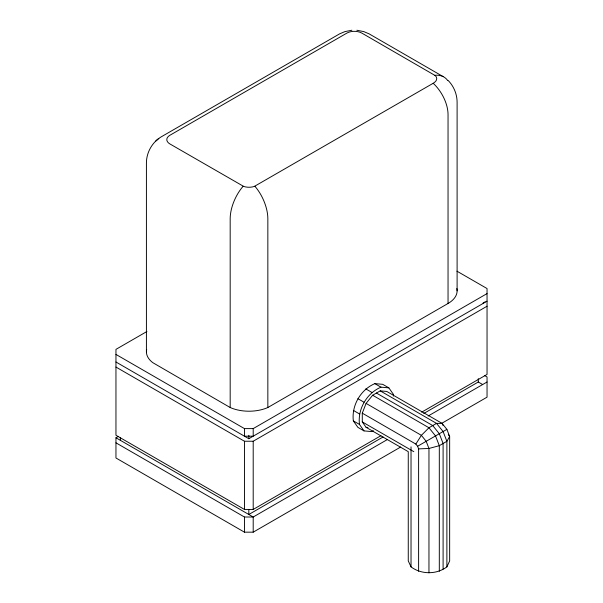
<?xml version="1.0" encoding="UTF-8"?>
<svg xmlns="http://www.w3.org/2000/svg" width="603" height="603" viewBox="0 0 603 603"><rect width="100%" height="100%" fill="white"/><g stroke="black" fill="none" stroke-linecap="round" stroke-linejoin="round"><path stroke-width="0.9" d="M373.4 430.723L371.885 431.597L364.008 430.896L357.888 427.361L353.343 420.886C351.428 405.555 360.617 389.644 374.855 383.629L382.724 384.33L388.852 387.865L393.397 394.339L393.397 396.088M364.008 430.896L359.463 424.422C357.556 409.09 366.737 393.179 380.975 387.164L388.852 387.865M362.29 413.168L366.081 403.407L372.639 395.244L380.222 390.865L386.779 391.453L442.082 423.381L446.883 429.359L449.657 436.504L449.657 560.896L446.883 566.873C436.617 574.644 421.301 574.644 411.027 566.873L408.261 560.896L408.261 451.655L366.081 427.308L362.29 421.919L362.29 413.168L415.836 444.079L417.593 446.265L418.61 448.881L418.61 571.252M415.836 444.079L421.384 435.328L428.959 427.753L436.534 423.381L442.082 423.381L443.099 425.567M351.903 30.24L344.939 31.605L339.602 33.866L162.139 136.316C152.574 141.547 146.423 152.144 146.416 163.021L146.416 351.79M155.423 141.351L157.104 139.904M157.27 139.753L158.808 138.434M433.195 83.274L434.544 82.385A10.56 6.098 0 0 0 435.313 75.624L361.86 33.105A10.605 6.12 0 0 0 346.861 33.105L169.895 135.276A10.605 6.12 0 0 0 169.895 143.936L243.733 186.448A10.56 6.098 0 0 0 254.293 186.448L433.195 83.274A30.391 18.113 58.3 0 1 448.044 114.721L448.044 303.482L267.845 407.522A30.934 17.864 0 0 1 230.18 407.522L152.815 362.674A30.979 17.886 0 0 1 146.68 349.454M146.921 331.499L115.957 349.371L115.957 435.253L244.449 509.437L253.2 509.437L380.953 435.683M400.678 447.027L253.2 532.17L244.449 532.17L115.957 457.986L115.957 437.778L118.399 436.368M115.957 354.421L244.449 428.605L253.2 428.605L487.043 293.601M483.018 303.06L485.204 301.801M115.957 362.004L248.82 438.713L487.043 301.176M115.957 367.054L244.449 441.238L253.2 441.238L487.043 306.226M421.64 412.188L487.043 374.433L487.043 288.543L456.953 271.177M383.086 436.971L248.82 514.487L248.82 509.437M423.773 413.485L478.292 382.008L482.664 384.533M387.465 439.497L253.2 517.012L244.449 517.012L115.957 442.836M428.145 416.01L487.043 382.008M441.411 423.51L487.043 397.166L487.043 376.958L484.601 375.548M417.593 446.265L446.883 429.359M418.61 448.881L428.959 448.459L439.308 445.685L446.883 441.306L449.657 436.504L448.27 434.529M366.081 427.308L367.958 427.474M356.825 30.24L363.79 31.605L369.126 33.866L443.167 76.611M374.855 383.629L380.975 387.164M380.222 390.865L436.534 423.381L443.099 431.544L446.883 441.306L446.883 566.873M376.43 393.058L432.743 425.567L439.308 433.73L443.099 443.491L443.099 569.059M365.765 388.882L371.885 392.417M372.639 395.244L428.959 427.753L435.517 435.916L439.308 445.685L439.308 571.252M357.888 398.673L364.008 402.209M366.081 403.407L421.384 435.328L426.185 441.306L428.959 448.459L428.959 572.85M353.343 410.394L359.463 413.929M362.29 421.919L413.801 451.655M353.343 420.886L359.463 424.422M115.957 437.778L253.2 517.012L253.2 532.17M448.097 80.425C453.765 86.146 457.044 94.045 457.104 102.088L457.104 290.857M478.292 378.639L478.292 382.008M411.027 446.853L411.027 566.873M267.845 407.522L267.845 218.753A30.406 15.753 64.6 0 0 254.881 186.237M253.2 428.605L253.2 436.188L244.449 436.188L244.449 428.605M253.2 441.238L253.2 509.437M248.82 435.343L248.82 438.713M244.449 441.238L244.449 509.437M244.449 517.012L244.449 532.17M230.18 407.522L230.18 218.753A30.406 15.753 -64.6 0 1 243.145 186.237M120.336 437.778L120.336 440.303M456.84 288.528A30.934 17.864 0 0 1 448.044 303.482M434.914 75.307A30.406 19.19 -54.9 0 1 447.66 80.463"/></g></svg>
